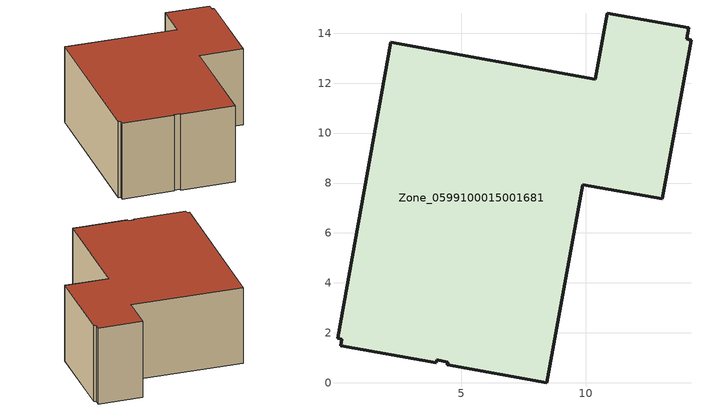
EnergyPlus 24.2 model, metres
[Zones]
Zone_0599100015001681
 floor ground (C_G): 14.11,14.21 14.04,13.78 14.21,13.73 13.06,7.36 9.87,7.93 8.44,0 4.45,0.71 4.47,0.81 4.02,0.91 4,0.79 0.17,1.48 0.22,1.74 0.05,1.78 2.18,13.63 10.37,12.16 10.85,14.8 z0.83
 wall outside (C_F): 0.05,1.78 0.22,1.74 0.17,1.48 4,0.79 4.02,0.91 4.47,0.81 4.45,0.71 8.44,0 9.87,7.93 13.06,7.36 14.21,13.73 14.04,13.78 14.11,14.21 10.85,14.8 10.37,12.16 2.18,13.63 0.05,1.78 z0.83:6.85
 roof outside (C_R): 14.04,13.78 14.11,14.21 10.85,14.8 10.37,12.16 2.18,13.63 0.05,1.78 0.22,1.74 0.17,1.48 4,0.79 4.02,0.91 4.47,0.81 4.45,0.71 8.44,0 9.87,7.93 13.06,7.36 14.21,13.73 z6.85
[BUILDING]
Pand.0599100015001681: North Axis=0; Terrain=City; Loads Convergence Tolerance Value=0.04; Temperature Convergence Tolerance Value=0.4; Solar Distribution=FullExterior; Maximum Number of Warmup Days=25; Minimum Number of Warmup Days=1
[Site:Location]
Rotterdam.The.Hague.AP_ZH_NLD Design_Conditions: Latitude=51.96; Longitude=4.45; Time Zone=1; Elevation=-4.5
[SITE:GROUNDTEMPERATURE:BUILDINGSURFACE]
18, 18, 18, 18, 18, 18, 18, 18, 18, 18, 18, 18
[MATERIAL] Thermal Absorptance=0.9; Solar Absorptance=0.7; Visible Absorptance=0.7
Name | Roughness | Thickness | Conductivity | Density | Specific Heat
G.D.1975-1991 | MediumSmooth | 0.15 | 0.288461 | 540 | 1210
F.D.1975-1991 | Rough | 0.3 | 0.230769 | 1920 | 840
R.D.1975-1991 | MediumRough | 0.2 | 0.153846 | 1500 | 1000
[CONSTRUCTION]
C_G: G.D.1975-1991
C_F: F.D.1975-1991
C_R: R.D.1975-1991
[ZONE]
Zone_0599100015001681: Type=1; Multiplier=1; Ceiling Height=Autocalculate; Volume=Autocalculate; Floor Area=autocalculate; Part of Total Floor Area=Yes
[ZONEINFILTRATION:DESIGNFLOWRATE]
Infil_Zone_0599100015001681: Zone or ZoneList or Space or SpaceList=Zone_0599100015001681; Schedule=AlwaysOn; Design Flow Rate Calculation Method=Flow/Area; Flow Rate per Floor Area=0.0042; Constant Term Coefficient=1; Temperature Term Coefficient=0; Velocity Term Coefficient=0; Velocity Squared Term Coefficient=0
[HVACTEMPLATE:ZONE:IDEALLOADSAIRSYSTEM]
Zone_0599100015001681: Maximum Heating Supply Air Temperature=50; Minimum Cooling Supply Air Temperature=13; Maximum Heating Supply Air Humidity Ratio=0.0156; Minimum Cooling Supply Air Humidity Ratio=0.0077; Heating Limit=NoLimit; Cooling Limit=NoLimit; Dehumidification Control Type=ConstantSensibleHeatRatio; Cooling Sensible Heat Ratio=0.7; Dehumidification Setpoint=60; Humidification Control Type=None; Humidification Setpoint=30; Outdoor Air Method=None; Outdoor Air Flow Rate per Person=0.00944; Outdoor Air Flow Rate per Zone Floor Area=0; Outdoor Air Flow Rate per Zone=0; Demand Controlled Ventilation Type=None; Outdoor Air Economizer Type=NoEconomizer; Heat Recovery Type=None; Sensible Heat Recovery Effectiveness=0.7; Latent Heat Recovery Effectiveness=0.65
[ZONECONTROL:THERMOSTAT]
ThermostatControl_Zone_0599100015001681: Zone or ZoneList=Zone_0599100015001681; Control Type Schedule=DualSetpointControlType; Control 1=Thermostat_Zone_0599100015001681; Temperature Difference Between Cutout And Setpoint=0
[THERMOSTATSETPOINT:DUALSETPOINT]
Thermostat_Zone_0599100015001681: Heating Setpoint Temperature Schedule=HeatingSetpoint_Zone_0599100015001681; Cooling Setpoint Temperature Schedule=CoolingSetpoint_Zone_0599100015001681
[SCHEDULE:COMPACT]
HeatingSetpoint_Zone_0599100015001681: Through: 12/31, For: AllDays, Until: 24:00, 21
CoolingSetpoint_Zone_0599100015001681: Through: 12/31, For: AllDays, Until: 24:00, 24
DualSetpointControlType: Through: 12/31, For: AllDays, Until: 24:00, 4
AlwaysOn: Through: 12/31, For: AllDays, Until: 24:00, 1
